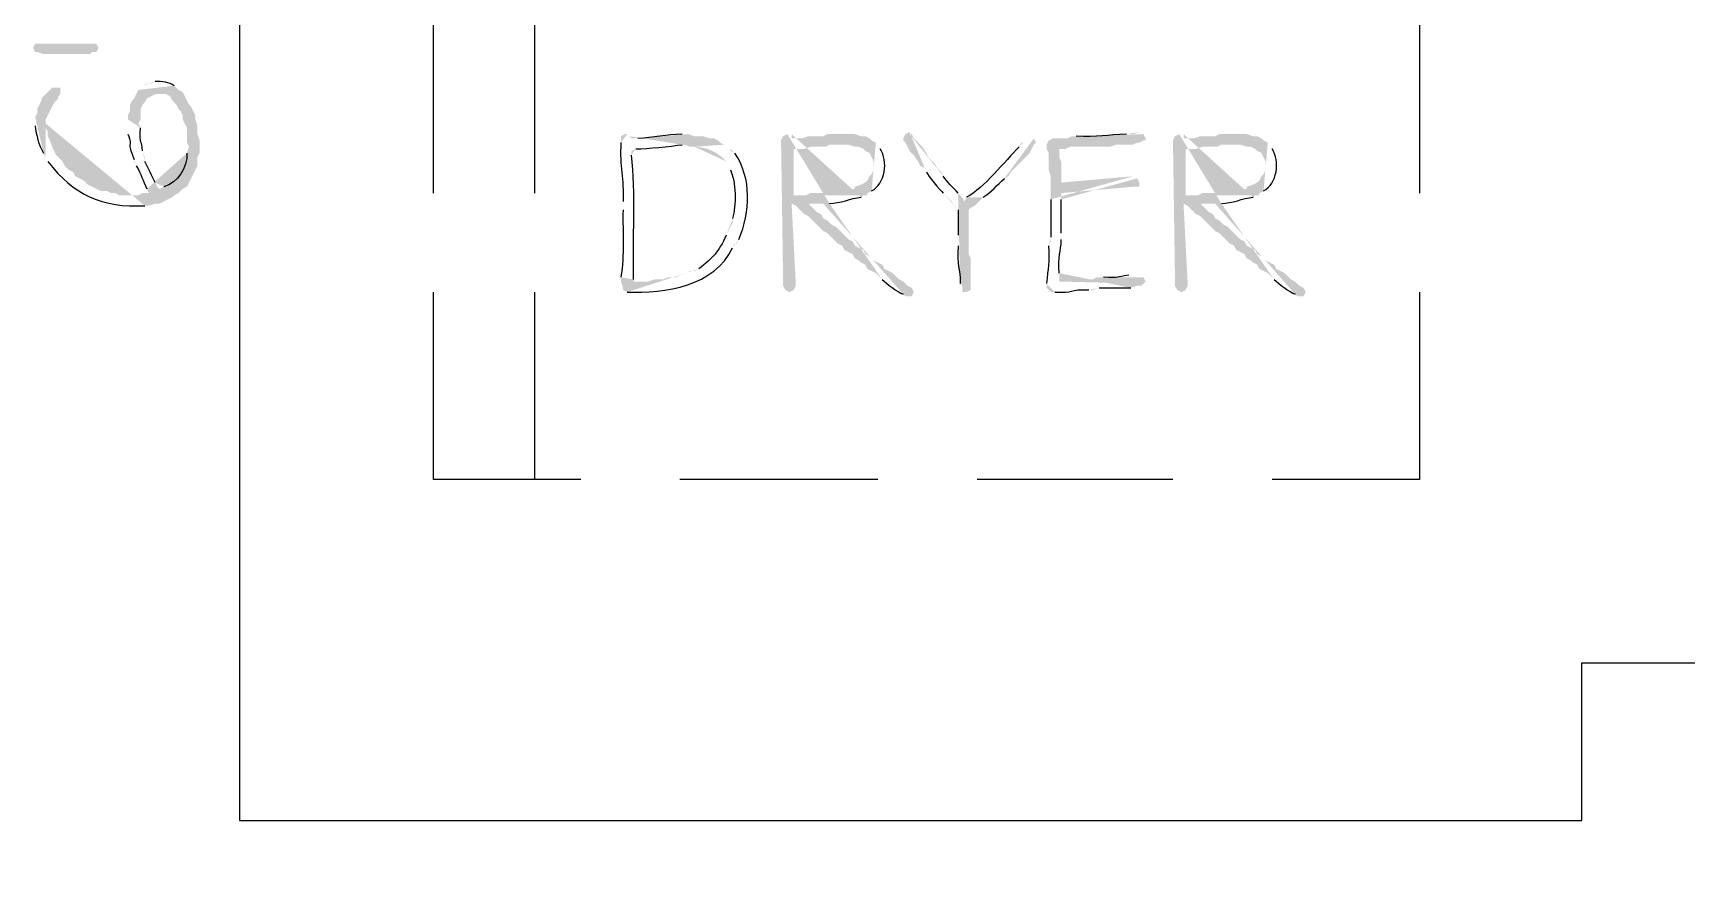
# Model space of a CAD drawing. Header units: inches. Extents: x -167 to 6071, y -6287 to -2731.
# Drawn here: x 1093.72 to 1135.58, y -5779.7 to -5758.12 of the extents above; entities that cross this region are included whole.
import ezdxf

# ---------------------------------------------------------------- set-up
doc = ezdxf.new("R2010")
doc.units = ezdxf.units.IN
doc.header["$LTSCALE"] = 96
doc.header["$MEASUREMENT"] = 0
doc.layers.add('PDF_Geometry', color=7, linetype='Continuous', true_color=0x4a4a4a)
doc.layers.add('PDF_Solid Fills', color=7, linetype='Continuous')

msp = doc.modelspace()

# ---------------------------------------------------------------- hatches: boundary and pattern name
at = {"layer": 'PDF_Solid Fills', "transparency": 33554559}
for points in [[(1093.717, -5758.495), (1093.77, -5758.602), (1093.823, -5758.602), (1093.983, -5758.655), (1095.157, -5758.655), (1095.21, -5758.602), (1095.317, -5758.602), (1095.37, -5758.495), (1095.317, -5758.389), (1093.77, -5758.389)], [(1114.25, -5760.682), (1113.823, -5760.682), (1113.717, -5760.735), (1113.343, -5760.735), (1113.183, -5760.789), (1112.917, -5760.789), (1114.943, -5760.842), (1114.89, -5760.789), (1114.783, -5760.735), (1114.677, -5760.735), (1114.517, -5760.682), (1114.41, -5760.682)], [(1124.17, -5760.682), (1123.743, -5760.682), (1123.637, -5760.735), (1123.263, -5760.735), (1123.103, -5760.789), (1122.837, -5760.789), (1124.863, -5760.842), (1124.81, -5760.789), (1124.703, -5760.735), (1124.597, -5760.735), (1124.437, -5760.682), (1124.33, -5760.682)]]:
    msp.add_hatch(color=256, dxfattribs=at).paths.add_polyline_path(points)
h = msp.add_hatch(color=256, dxfattribs=at)
h.paths.add_polyline_path([(1096.383, -5759.562), (1096.383, -5760.415), (1096.437, -5760.309), (1096.437, -5760.042), (1096.49, -5759.935), (1096.543, -5759.882), (1096.597, -5759.775), (1096.81, -5759.669), (1097.077, -5759.669), (1097.183, -5759.722), (1097.237, -5759.829), (1097.343, -5759.935), (1097.397, -5760.042), (1097.45, -5760.095), (1097.503, -5760.202), (1097.503, -5760.309), (1097.557, -5760.415), (1097.61, -5760.522), (1097.61, -5760.895), (1097.663, -5761.002), (1097.663, -5761.909), (1097.717, -5761.802), (1097.77, -5761.695), (1097.823, -5761.589), (1097.877, -5761.482), (1097.877, -5761.269), (1097.93, -5761.162), (1097.93, -5760.842), (1097.877, -5760.682), (1097.877, -5760.469), (1097.823, -5760.309), (1097.823, -5760.202), (1097.77, -5760.095), (1097.717, -5759.989), (1097.663, -5759.935), (1097.61, -5759.829), (1097.557, -5759.722), (1097.503, -5759.615), (1097.397, -5759.562), (1097.29, -5759.455)], flags=0)
h.paths.add_polyline_path([(1096.81, -5759.349), (1096.703, -5759.402), (1096.597, -5759.402), (1096.49, -5759.455)], flags=0)
h = msp.add_hatch(color=256, dxfattribs=at)
h.paths.add_polyline_path([(1093.77, -5760.415), (1093.77, -5760.469)], flags=0)
h.paths.add_polyline_path([(1093.983, -5761.162), (1094.037, -5761.269), (1094.037, -5760.309), (1094.09, -5760.202), (1094.197, -5759.989), (1094.25, -5759.882), (1094.357, -5759.775), (1094.357, -5759.722), (1094.41, -5759.669), (1094.41, -5759.509), (1094.197, -5759.509), (1094.143, -5759.562), (1093.93, -5759.775), (1093.93, -5759.829), (1093.877, -5759.935), (1093.823, -5760.042), (1093.823, -5760.149), (1093.77, -5760.255)], flags=0)
h = msp.add_hatch(color=256, dxfattribs=at)
h.paths.add_polyline_path([(1096.117, -5760.469), (1096.117, -5760.682)], flags=0)
h.paths.add_polyline_path([(1096.277, -5761.322), (1096.277, -5761.375), (1096.33, -5761.482)], flags=0)
h.paths.add_polyline_path([(1096.597, -5762.069), (1096.65, -5762.175), (1096.65, -5762.495), (1096.81, -5762.442), (1096.917, -5762.442), (1097.237, -5762.282), (1097.29, -5762.229), (1097.397, -5762.175), (1097.45, -5762.122), (1097.503, -5762.069), (1097.61, -5762.015), (1097.663, -5761.909), (1097.663, -5761.002), (1097.61, -5761.162)], flags=0)
h.paths.add_polyline_path([(1097.023, -5762.015), (1096.917, -5762.069), (1096.863, -5762.015), (1096.81, -5761.909)], flags=0)
h.paths.add_polyline_path([(1096.543, -5761.375), (1096.543, -5761.269), (1096.49, -5761.109)], flags=0)
h.paths.add_polyline_path([(1096.437, -5760.522), (1096.383, -5760.415), (1096.383, -5759.562), (1096.33, -5759.669), (1096.277, -5759.775), (1096.223, -5759.829), (1096.17, -5759.935), (1096.17, -5760.095), (1096.117, -5760.202), (1096.117, -5760.309)], flags=0)
h = msp.add_hatch(color=256, dxfattribs=at)
h.paths.add_polyline_path([(1094.037, -5761.269), (1094.09, -5761.375)], flags=0)
h.paths.add_polyline_path([(1096.543, -5762.495), (1096.65, -5762.495), (1096.65, -5762.175), (1096.49, -5762.175), (1096.383, -5762.229), (1095.903, -5762.229), (1095.797, -5762.175), (1095.69, -5762.175), (1095.583, -5762.122), (1095.423, -5762.122), (1095.317, -5762.069), (1095.21, -5762.015), (1095.103, -5761.962), (1094.997, -5761.855), (1094.89, -5761.802), (1094.783, -5761.749), (1094.73, -5761.642), (1094.623, -5761.589), (1094.517, -5761.482), (1094.463, -5761.375), (1094.357, -5761.269), (1094.303, -5761.215), (1094.197, -5761.002), (1094.143, -5760.842), (1094.09, -5760.735), (1094.09, -5760.629), (1094.037, -5760.522), (1094.037, -5760.415)], flags=0)
h = msp.add_hatch(color=256, dxfattribs=at)
h.paths.add_polyline_path([(1108.757, -5760.682), (1108.703, -5760.682), (1108.597, -5760.735), (1108.597, -5760.895)], flags=0)
h.paths.add_polyline_path([(1108.65, -5762.389), (1108.65, -5762.602)], flags=0)
h.paths.add_polyline_path([(1108.597, -5764.309), (1108.597, -5764.415), (1108.917, -5764.415), (1108.917, -5764.362)], flags=0)
h.paths.add_polyline_path([(1108.863, -5761.215), (1108.863, -5761.109), (1108.97, -5761.055)], flags=0)
h.paths.add_polyline_path([(1110.143, -5760.949), (1111.21, -5760.949), (1111.103, -5760.895), (1111.05, -5760.842), (1108.863, -5760.789), (1108.81, -5760.735)], flags=0)
h = msp.add_hatch(color=256, dxfattribs=at)
h.paths.add_polyline_path([(1110.197, -5760.682), (1110.143, -5760.682)], flags=0)
h.paths.add_polyline_path([(1109.023, -5760.789), (1108.863, -5760.789), (1111.05, -5760.842), (1110.943, -5760.789), (1110.837, -5760.789), (1110.677, -5760.735), (1110.463, -5760.735), (1110.303, -5760.682)], flags=0)
h = msp.add_hatch(color=256, dxfattribs=at)
h.paths.add_polyline_path([(1112.81, -5760.682), (1112.703, -5760.735), (1112.65, -5760.842), (1112.703, -5764.469), (1112.703, -5764.522), (1112.757, -5764.629), (1112.863, -5764.682), (1112.97, -5764.629), (1113.023, -5764.522), (1113.023, -5764.469), (1112.917, -5762.442), (1113.877, -5762.442)], flags=0)
h.paths.add_polyline_path([(1114.677, -5762.282), (1114.73, -5762.229), (1112.97, -5762.229), (1112.97, -5761.055), (1113.237, -5761.055), (1113.397, -5761.002), (1113.77, -5761.002), (1113.877, -5760.949), (1114.25, -5760.949), (1115.05, -5760.895), (1114.943, -5760.842), (1112.917, -5760.789), (1112.917, -5760.682)], flags=0)
h = msp.add_hatch(color=256, dxfattribs=at)
h.paths.add_polyline_path([(1115.903, -5760.629), (1115.797, -5760.682), (1115.743, -5760.789), (1115.743, -5760.842), (1115.797, -5760.895), (1115.85, -5761.002), (1115.903, -5761.109), (1116.01, -5761.215), (1116.117, -5761.375), (1116.17, -5761.482), (1116.277, -5761.535), (1116.33, -5761.642)], flags=0)
h.paths.add_polyline_path([(1116.757, -5762.175), (1116.863, -5762.282), (1116.97, -5762.389), (1117.023, -5762.495), (1117.13, -5762.602)], flags=0)
h.paths.add_polyline_path([(1117.13, -5763.242), (1117.13, -5763.509)], flags=0)
h.paths.add_polyline_path([(1117.183, -5764.469), (1117.237, -5764.522), (1117.237, -5764.682), (1117.343, -5764.682), (1117.45, -5764.629), (1117.45, -5763.829), (1117.397, -5763.722), (1117.397, -5762.602), (1117.45, -5762.549), (1117.557, -5762.495), (1117.663, -5762.389), (1117.29, -5762.389), (1117.237, -5762.282), (1117.13, -5762.175)], flags=0)
h.paths.add_polyline_path([(1116.757, -5761.749), (1116.703, -5761.642), (1116.597, -5761.535), (1116.543, -5761.429), (1116.437, -5761.322), (1116.383, -5761.269), (1116.33, -5761.162), (1116.223, -5761.002), (1116.01, -5760.789), (1115.957, -5760.682), (1115.903, -5760.682)], flags=0)
h = msp.add_hatch(color=256, dxfattribs=at)
h.paths.add_polyline_path([(1118.943, -5760.735), (1118.783, -5760.895), (1118.73, -5760.895), (1118.677, -5761.002)], flags=0)
h.paths.add_polyline_path([(1117.343, -5762.282), (1117.29, -5762.389), (1117.663, -5762.389), (1117.77, -5762.282)], flags=0)
h.paths.add_polyline_path([(1118.303, -5761.802), (1118.41, -5761.749), (1118.463, -5761.642), (1118.517, -5761.589), (1118.623, -5761.482), (1118.943, -5761.162), (1118.997, -5761.055), (1119.05, -5760.949), (1119.103, -5760.895), (1119.05, -5760.789)], flags=0)
h = msp.add_hatch(color=256, dxfattribs=at)
h.paths.add_polyline_path([(1121.717, -5760.629), (1121.557, -5760.682), (1121.397, -5760.682)], flags=0)
h.paths.add_polyline_path([(1120.117, -5760.735), (1120.01, -5760.735), (1119.903, -5760.789), (1119.53, -5760.789), (1119.423, -5760.842), (1119.37, -5760.949), (1119.37, -5761.055), (1119.423, -5761.162), (1119.423, -5761.589), (1119.477, -5761.749), (1119.477, -5761.962), (1119.743, -5761.909), (1119.743, -5761.375), (1119.69, -5761.269), (1119.69, -5761.055), (1119.85, -5761.055), (1119.957, -5761.002), (1120.97, -5761.002), (1121.13, -5760.949), (1121.557, -5760.949), (1121.663, -5760.895), (1121.717, -5760.895), (1121.823, -5760.842), (1121.877, -5760.842), (1121.877, -5760.789), (1121.823, -5760.682)], flags=0)
h = msp.add_hatch(color=256, dxfattribs=at)
h.paths.add_polyline_path([(1122.73, -5760.682), (1122.623, -5760.735), (1122.57, -5760.842), (1122.623, -5764.469), (1122.623, -5764.522), (1122.677, -5764.629), (1122.783, -5764.682), (1122.89, -5764.629), (1122.943, -5764.522), (1122.943, -5764.469), (1122.837, -5762.442), (1123.797, -5762.442)], flags=0)
h.paths.add_polyline_path([(1124.597, -5762.282), (1124.65, -5762.229), (1122.89, -5762.229), (1122.89, -5761.055), (1123.157, -5761.055), (1123.317, -5761.002), (1123.69, -5761.002), (1123.797, -5760.949), (1124.17, -5760.949), (1124.97, -5760.895), (1124.863, -5760.842), (1122.837, -5760.789), (1122.837, -5760.682)], flags=0)
h = msp.add_hatch(color=256, dxfattribs=at)
h.paths.add_polyline_path([(1111.21, -5760.949), (1110.143, -5760.949), (1110.197, -5760.949), (1110.357, -5761.002), (1110.463, -5761.002)], flags=0)
h.paths.add_polyline_path([(1111.263, -5761.375, 0.210954), (1110.463, -5761.002)], flags=0)
h.paths.add_polyline_path([(1111.263, -5761.375), (1111.317, -5761.482), (1111.37, -5761.589)], flags=0)
h.paths.add_polyline_path([(1111.423, -5762.815), (1111.423, -5762.922), (1111.37, -5763.029), (1111.317, -5763.135), (1111.263, -5763.242)], flags=0)
h.paths.add_polyline_path([(1110.57, -5764.095), (1110.463, -5764.149), (1110.357, -5764.149), (1110.25, -5764.202), (1110.09, -5764.255), (1109.983, -5764.309), (1109.77, -5764.309), (1109.663, -5764.362), (1109.45, -5764.362), (1109.29, -5764.415), (1108.597, -5764.415), (1108.65, -5764.575), (1108.65, -5764.629), (1108.757, -5764.682)], flags=0)
h.paths.add_polyline_path([(1111.423, -5763.562), (1111.477, -5763.455), (1111.53, -5763.455), (1111.583, -5763.349)], flags=0)
h.paths.add_polyline_path([(1111.477, -5761.162), (1111.37, -5761.109), (1111.37, -5761.055), (1111.317, -5761.002)], flags=0)
h = msp.add_hatch(color=256, dxfattribs=at)
h.paths.add_polyline_path([(1115.05, -5760.895), (1114.25, -5760.949), (1114.357, -5760.949), (1114.517, -5761.002), (1114.623, -5761.002), (1114.73, -5761.055), (1114.783, -5761.109), (1114.89, -5761.162), (1114.943, -5761.269), (1114.997, -5761.375), (1114.997, -5761.589), (1114.943, -5761.695), (1114.89, -5761.749), (1114.837, -5761.855), (1114.783, -5761.909), (1114.677, -5761.962), (1114.517, -5762.015), (1114.517, -5762.069), (1114.357, -5762.069), (1114.25, -5762.122), (1114.037, -5762.122), (1113.93, -5762.175), (1113.397, -5762.175), (1113.29, -5762.229), (1112.97, -5762.229), (1114.837, -5762.229), (1114.837, -5762.175), (1114.943, -5762.122)], flags=0)
h.paths.add_polyline_path([(1115.157, -5761.055), (1115.103, -5760.949)], flags=0)
h = msp.add_hatch(color=256, dxfattribs=at)
h.paths.add_polyline_path([(1124.97, -5760.895), (1124.17, -5760.949), (1124.277, -5760.949), (1124.437, -5761.002), (1124.543, -5761.002), (1124.65, -5761.055), (1124.703, -5761.109), (1124.81, -5761.162), (1124.863, -5761.269), (1124.917, -5761.375), (1124.917, -5761.589), (1124.863, -5761.695), (1124.81, -5761.749), (1124.757, -5761.855), (1124.703, -5761.909), (1124.597, -5761.962), (1124.437, -5762.015), (1124.437, -5762.069), (1124.277, -5762.069), (1124.17, -5762.122), (1123.957, -5762.122), (1123.85, -5762.175), (1123.317, -5762.175), (1123.21, -5762.229), (1122.89, -5762.229), (1124.757, -5762.229), (1124.757, -5762.175), (1124.863, -5762.122)], flags=0)
h.paths.add_polyline_path([(1125.077, -5761.055), (1125.023, -5760.949)], flags=0)
h = msp.add_hatch(color=256, dxfattribs=at)
h.paths.add_polyline_path([(1121.557, -5761.749), (1119.743, -5761.909), (1119.477, -5761.962), (1119.477, -5762.335)], flags=0)
h.paths.add_polyline_path([(1119.477, -5763.295), (1119.477, -5763.402), (1119.423, -5763.509)], flags=0)
h.paths.add_polyline_path([(1119.37, -5764.469), (1119.37, -5764.575), (1119.477, -5764.682), (1119.583, -5764.682)], flags=0)
h.paths.add_polyline_path([(1120.437, -5764.629), (1120.543, -5764.629), (1120.703, -5764.575)], flags=0)
h.paths.add_polyline_path([(1121.503, -5764.575), (1121.663, -5764.522), (1121.77, -5764.522), (1121.823, -5764.469), (1119.69, -5764.415), (1119.69, -5764.202)], flags=0)
h.paths.add_polyline_path([(1119.743, -5763.349), (1119.743, -5763.189)], flags=0)
h.paths.add_polyline_path([(1119.743, -5762.335), (1119.743, -5762.175), (1121.557, -5762.015), (1121.717, -5762.015), (1121.717, -5761.909), (1121.663, -5761.802)], flags=0)
h = msp.add_hatch(color=256, dxfattribs=at)
h.paths.add_polyline_path([(1113.877, -5762.442), (1112.917, -5762.442), (1113.023, -5762.495), (1113.237, -5762.709), (1113.343, -5762.762), (1113.557, -5762.975), (1113.61, -5763.029), (1113.717, -5763.135), (1113.823, -5763.189), (1113.983, -5763.349), (1114.09, -5763.455), (1114.197, -5763.509), (1114.25, -5763.615), (1114.463, -5763.722), (1114.517, -5763.829), (1114.623, -5763.882), (1114.677, -5763.935), (1114.783, -5763.989), (1114.837, -5764.095), (1115.05, -5764.202), (1115.21, -5764.362)], flags=0)
h.paths.add_polyline_path([(1115.743, -5764.735), (1115.797, -5764.789), (1115.957, -5764.789), (1116.01, -5764.682), (1115.957, -5764.575), (1115.85, -5764.522), (1115.743, -5764.415), (1115.637, -5764.362), (1115.53, -5764.255), (1115.477, -5764.202), (1115.263, -5764.095), (1115.21, -5763.989), (1114.997, -5763.882), (1114.89, -5763.775), (1114.783, -5763.722), (1114.73, -5763.615), (1114.623, -5763.562), (1114.517, -5763.509), (1114.463, -5763.402), (1114.357, -5763.349), (1114.303, -5763.295), (1114.197, -5763.189), (1114.143, -5763.135), (1114.037, -5763.029), (1113.93, -5762.975), (1113.823, -5762.869), (1113.717, -5762.815), (1113.663, -5762.709), (1113.557, -5762.655), (1113.343, -5762.442), (1113.717, -5762.442)], flags=0)
h = msp.add_hatch(color=256, dxfattribs=at)
h.paths.add_polyline_path([(1123.797, -5762.442), (1122.837, -5762.442), (1122.943, -5762.495), (1123.157, -5762.709), (1123.263, -5762.762), (1123.477, -5762.975), (1123.53, -5763.029), (1123.637, -5763.135), (1123.743, -5763.189), (1123.85, -5763.295), (1124.01, -5763.455), (1124.117, -5763.509), (1124.17, -5763.615), (1124.383, -5763.722), (1124.437, -5763.829), (1124.543, -5763.882), (1124.597, -5763.935), (1124.703, -5763.989), (1124.757, -5764.095), (1124.863, -5764.149), (1124.97, -5764.202), (1125.13, -5764.362)], flags=0)
h.paths.add_polyline_path([(1125.663, -5764.735), (1125.717, -5764.789), (1125.877, -5764.789), (1125.93, -5764.682), (1125.877, -5764.575), (1125.77, -5764.522), (1125.663, -5764.415), (1125.557, -5764.362), (1125.45, -5764.255), (1125.397, -5764.202), (1125.29, -5764.149), (1125.183, -5764.095), (1125.13, -5763.989), (1124.917, -5763.882), (1124.81, -5763.775), (1124.703, -5763.722), (1124.65, -5763.615), (1124.543, -5763.562), (1124.437, -5763.509), (1124.383, -5763.402), (1124.277, -5763.349), (1124.063, -5763.135), (1123.957, -5763.029), (1123.85, -5762.975), (1123.743, -5762.869), (1123.637, -5762.815), (1123.583, -5762.709), (1123.477, -5762.655), (1123.263, -5762.442), (1123.637, -5762.442)], flags=0)
h = msp.add_hatch(color=256, dxfattribs=at)
h.paths.add_polyline_path([(1121.663, -5764.255), (1121.45, -5764.255)], flags=0)
h.paths.add_polyline_path([(1120.81, -5764.309), (1120.65, -5764.309), (1120.543, -5764.362), (1120.063, -5764.362), (1119.903, -5764.415), (1119.69, -5764.415), (1121.823, -5764.469), (1121.877, -5764.415), (1121.823, -5764.309)], flags=0)

# ---------------------------------------------------------------- linework, layer by layer
at = {"layer": 'PDF_Geometry', "color": 7}
msp.add_lwpolyline([(1235.423, -5714.602), (1239.423, -5714.602), (1239.423, -5581.109), (1096.917, -5581.109), (1096.917, -5714.602), (1136.437, -5714.602), (1136.437, -5730.602), (1140.437, -5730.602), (1140.437, -5734.069), (1136.437, -5734.069), (1136.437, -5738.069), (1132.917, -5738.069), (1132.917, -5734.069), (1098.943, -5734.069), (1098.943, -5778.069), (1132.917, -5778.069), (1132.917, -5774.069), (1136.437, -5774.069), (1136.437, -5785.589)], dxfattribs=at)
at = {"layer": 'PDF_Geometry'}
for points in [[(1103.85, -5762.175), (1103.85, -5757.162)], [(1106.41, -5757.162), (1106.41, -5762.175)], [(1128.81, -5757.162), (1128.81, -5762.175)], [(1107.583, -5769.429), (1103.85, -5769.429), (1103.85, -5764.682)], [(1106.41, -5764.682), (1106.41, -5769.429)], [(1128.81, -5764.682), (1128.81, -5769.429), (1125.077, -5769.429)], [(1115.103, -5769.429), (1110.09, -5769.429)], [(1122.57, -5769.429), (1117.61, -5769.429)]]:
    msp.add_lwpolyline(points, dxfattribs=at)
for points in [[(1097.29, -5759.455), (1097.166, -5759.367), (1096.973, -5759.339), (1096.81, -5759.349)], [(1093.77, -5760.469), (1093.799, -5760.704), (1093.854, -5760.949), (1093.983, -5761.162)], [(1096.117, -5760.682), (1096.262, -5761.059), (1096.058, -5760.821), (1096.277, -5761.322)], [(1096.49, -5761.109), (1096.472, -5760.828), (1096.407, -5760.983), (1096.437, -5760.522)], [(1110.143, -5760.682), (1109.766, -5760.694), (1109.401, -5760.778), (1109.023, -5760.789)], [(1121.397, -5760.682), (1120.913, -5760.699), (1120.659, -5760.767), (1120.117, -5760.735)], [(1097.61, -5761.162), (1097.632, -5761.531), (1097.377, -5761.907), (1097.023, -5762.015)], [(1108.597, -5760.895), (1108.557, -5761.516), (1108.678, -5761.797), (1108.65, -5762.389)], [(1108.97, -5761.055), (1109.285, -5761.053), (1109.833, -5760.992), (1110.143, -5760.949)], [(1111.583, -5763.349), (1111.87, -5762.647), (1111.918, -5761.809), (1111.477, -5761.162)], [(1114.943, -5762.122), (1115.281, -5761.943), (1115.374, -5761.367), (1115.157, -5761.055)], [(1118.677, -5761.002), (1118.314, -5761.367), (1117.79, -5762.048), (1117.343, -5762.282)], [(1124.863, -5762.122), (1125.201, -5761.943), (1125.294, -5761.367), (1125.077, -5761.055)], [(1094.09, -5761.375), (1094.742, -5762.22), (1095.475, -5762.559), (1096.543, -5762.495)], [(1096.33, -5761.482), (1096.455, -5761.702), (1096.498, -5761.857), (1096.597, -5762.069)], [(1096.81, -5761.909), (1096.721, -5761.731), (1096.632, -5761.553), (1096.543, -5761.375)], [(1108.917, -5764.362), (1108.887, -5763.385), (1108.98, -5762.139), (1108.863, -5761.215)], [(1111.37, -5761.589), (1111.51, -5761.866), (1111.519, -5762.513), (1111.423, -5762.815)], [(1116.33, -5761.642), (1116.36, -5761.735), (1116.681, -5762.101), (1116.757, -5762.175)], [(1117.13, -5762.175), (1117.002, -5762.025), (1116.858, -5761.903), (1116.757, -5761.749)], [(1117.77, -5762.282), (1117.955, -5762.146), (1118.128, -5761.976), (1118.303, -5761.802)], [(1113.877, -5762.442), (1114.156, -5762.436), (1114.406, -5762.303), (1114.677, -5762.282)], [(1119.477, -5762.335), (1119.477, -5762.655), (1119.477, -5762.975), (1119.477, -5763.295)], [(1119.743, -5763.189), (1119.743, -5762.904), (1119.743, -5762.62), (1119.743, -5762.335)], [(1123.797, -5762.442), (1124.076, -5762.436), (1124.326, -5762.303), (1124.597, -5762.282)], [(1108.65, -5762.602), (1108.639, -5763.205), (1108.686, -5763.711), (1108.597, -5764.309)], [(1117.13, -5762.602), (1117.13, -5762.815), (1117.13, -5763.029), (1117.13, -5763.242)], [(1111.263, -5763.242), (1111.061, -5763.685), (1110.938, -5763.794), (1110.57, -5764.095)], [(1108.757, -5764.682), (1109.721, -5764.725), (1110.967, -5764.527), (1111.423, -5763.562)], [(1117.13, -5763.509), (1117.089, -5764.041), (1117.194, -5764.058), (1117.183, -5764.469)], [(1119.423, -5763.509), (1119.44, -5763.935), (1119.409, -5764.073), (1119.37, -5764.469)], [(1119.69, -5764.202), (1119.658, -5763.737), (1119.733, -5763.698), (1119.743, -5763.349)], [(1115.21, -5764.362), (1115.326, -5764.472), (1115.594, -5764.684), (1115.743, -5764.735)], [(1121.45, -5764.255), (1121.106, -5764.311), (1121.248, -5764.32), (1120.81, -5764.309)], [(1125.13, -5764.362), (1125.245, -5764.472), (1125.514, -5764.684), (1125.663, -5764.735)], [(1119.583, -5764.682), (1120.06, -5764.716), (1119.939, -5764.599), (1120.437, -5764.629)], [(1120.703, -5764.575), (1120.97, -5764.575), (1121.237, -5764.575), (1121.503, -5764.575)]]:
    msp.add_open_spline(points, degree=3, dxfattribs=at)

doc.saveas('drawing.dxf')
